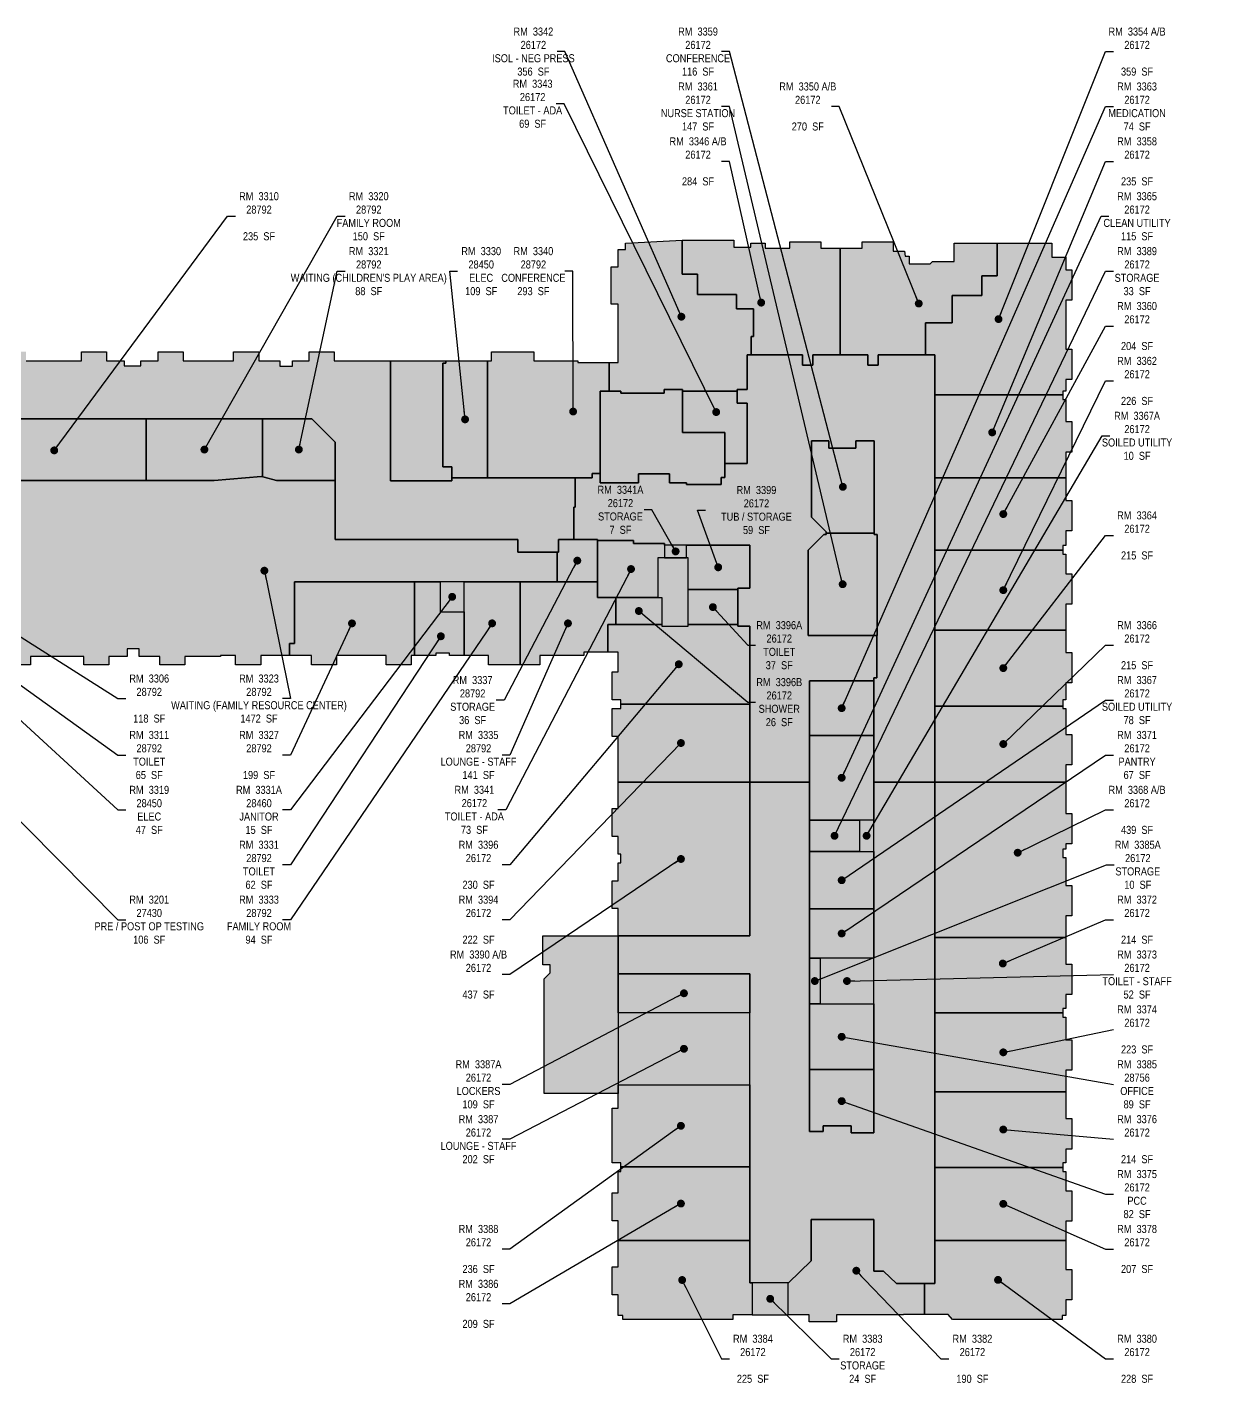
# Model space of a CAD drawing. Header units: inches. Extents: x -2929 to 5743, y -2530 to 4297.
# Drawn here: x 3680 to 5743, y 530 to 2901 of the extents above; entities that cross this region are included whole.
import ezdxf

# ---------------------------------------------------------------- set-up
doc = ezdxf.new("R2010")
doc.units = ezdxf.units.IN
doc.header["$LTSCALE"] = 48
doc.header["$MEASUREMENT"] = 0
for name, color, linetype in [('0-LABEL', 3, 'Continuous'), ('1-NRT', 200, 'Continuous'), ('1-NRT-PTN', 253, 'Continuous'), ('3-FCM', 190, 'Continuous'), ('3-FCM-PTN', 9, 'Continuous'), ('4-OCC', 6, 'Continuous'), ('4-OCC-PTN', 95, 'Continuous')]:
    doc.layers.add(name, color=color, linetype=linetype)
doc.styles.add('ArialN', font='ARIALN.TTF')
doc.dimstyles.new('AB-220', dxfattribs={"dimscale": 220, "dimtxt": 0.070312, "dimasz": 0.0625, "dimexe": 0.0625, "dimexo": 0.125, "dimgap": 0.1875, "dimtad": 0, "dimdec": 4, "dimrnd": 0.0625, "dimzin": 0, "dimdsep": 46, "dimlunit": 4, "dimtxsty": 'ArialN', "dimblk": 'ARCHTICK', "dimcen": 0.0625, "dimclrd": 256, "dimclre": 256, "dimclrt": 256, "dimadec": 0, "dimazin": 0, "dimtfac": 1, "dimtdec": 4, "dimtofl": 0, "dimtmove": 2, "dimatfit": 3, "dimldrblk": 'DOT', "dimfxl": 0, "dimfrac": 2, "dimtolj": 1, "dimtzin": 0, "dimlwd": -1, "dimlwe": -1, "dimarcsym": 0})

# ---------------------------------------------------------------- blocks, each defined once
blk = doc.blocks.new('_ArchTick')
at = {"const_width": 0.15}
blk.add_lwpolyline([(-0.5, -0.5), (0.5, 0.5)], dxfattribs=at)
blk = doc.blocks.new('_Dot')
at = {"lineweight": -2}
blk.add_line((-0.5, 0), (-1, 0), dxfattribs=at)
at = {"const_width": 0.5}
blk.add_lwpolyline([(-0.25, 0, 1), (0.25, 0, 1)], format="xyb", close=True, dxfattribs=at)

msp = doc.modelspace()

# ---------------------------------------------------------------- hatches: boundary and pattern name
at = {"layer": '1-NRT-PTN'}
for points in [[(4315.6, 2107.6), (4315.6, 2317.3), (4412.1, 2317.3), (4412.1, 2313.3), (4406.7, 2313.3), (4406.7, 2131.9), (4422.6, 2131.9), (4422.6, 2107.6)], [(4682.4, 2104.1), (4682.4, 2264.6), (4718.5, 2264.6), (4718.5, 2261.1), (4794, 2261.1), (4794, 2267.3), (4826.4, 2267.3), (4826.4, 2191.9), (4900.1, 2191.9), (4900.1, 2113.4), (4893.9, 2113.4), (4893.9, 2101.4), (4832.9, 2101.4), (4832.9, 2104.1), (4803.2, 2104.1), (4803.2, 2120), (4749.4, 2120), (4749.4, 2104.1)], [(4789.7, 1853.7), (4835.9, 1853.7), (4835.9, 1972.9), (4782.7, 1972.9), (4782.7, 1903.7), (4789.7, 1903.7)], [(4713.5, 1036.2), (4584, 1036.2), (4584, 1236.5), (4594.9, 1247.4), (4594.9, 1260.9), (4581.9, 1260.9), (4581.9, 1311.7), (4713.5, 1311.6)]]:
    msp.add_hatch(color=256, dxfattribs=at).paths.add_polyline_path(points)
at = {"layer": '3-FCM-PTN'}
msp.add_hatch(color=256, dxfattribs=at).paths.add_polyline_path([(3335.4, 2017.3), (3335.4, 2119.8), (3333.6, 2119.8), (3333.6, 2238.8), (3384.1, 2238.8), (3384.1, 2149.6), (3378.8, 2149.6), (3378.8, 2107.1), (3465.1, 2107.1), (3465.1, 2119.1), (3461.1, 2119.1), (3461.1, 2149.6), (3461.1, 2197.1), (3461.1, 2317.3), (3470.2, 2317.3), (3470.2, 2333.3), (3544.2, 2333.3), (3544.2, 2317.3), (3584.4, 2317.3), (3584.4, 2309.3), (3625.7, 2309.3), (3625.7, 2317.3), (3633.8, 2317.3), (3633.8, 2333.3), (3677.8, 2333.3), (3677.8, 2317.3), (3774.8, 2317.3), (3774.8, 2333.3), (3818.8, 2333.3), (3818.8, 2317.3), (3849.4, 2317.3), (3849.4, 2308.8), (3878.7, 2308.8), (3878.7, 2317.3), (3908.8, 2317.3), (3908.8, 2333.3), (3952.8, 2333.3), (3952.8, 2317.3), (4040.8, 2317.3), (4040.8, 2333.3), (4084.8, 2333.3), (4084.8, 2317.3), (4121.9, 2317.3), (4121.9, 2308.3), (4144.2, 2308.3), (4144.2, 2317.3), (4172.8, 2317.3), (4172.8, 2333.3), (4216.8, 2333.3), (4216.8, 2317.3), (4315.6, 2317.3), (4315.6, 2107.6), (4422.6, 2107.6), (4422.6, 2112.8), (4638.4, 2112.8), (4638.4, 2061.7), (4636.2, 2061.7), (4636.2, 2005.3), (4609.4, 2005.3), (4609.4, 1982.8), (4538.1, 1982.8), (4538.1, 2005.1), (4517.9, 2005.1), (4517.9, 2005.3), (4422.8, 2005.3), (4422.8, 2005.1), (4218.3, 2005.1), (4218.3, 2175.4), (4177.7, 2216.1), (3609.5, 2216.1), (3566.3, 2172.9), (3566.3, 2105.7), (3615.1, 2105.7), (3615.1, 1985.7), (3585.8, 1985.7), (3585.8, 2002.8), (3376.5, 2002.7), (3376.5, 2017.3)])
at = {"layer": '4-OCC-PTN'}
for color, points in [(44, [(4825.4, 2528.3), (4825.4, 2469.3), (4852.4, 2469.3), (4852.4, 2433.3), (4920.4, 2433.3), (4920.4, 2408.3), (4950.4, 2408.3), (4950.4, 2360.3), (4946.4, 2360.3), (4946.4, 2327.9), (4939.4, 2327.9), (4939.4, 2267.3), (4921.7, 2267.3), (4921.7, 2264.7), (4826.4, 2264.7), (4826.4, 2267.3), (4794, 2267.3), (4794, 2261.1), (4718.5, 2261.1), (4718.5, 2264.6), (4698, 2264.6), (4698, 2314.8), (4713.5, 2314.8), (4713.5, 2416.6), (4701.2, 2416.6), (4701.2, 2482), (4713.5, 2482), (4713.5, 2512.1), (4726.7, 2512.1), (4726.7, 2523.1)]), (44, [(5102.2, 2514.7), (5102.2, 2327.9), (5054.1, 2327.9), (5054.1, 2309.9), (5036.1, 2309.9), (5036.1, 2327.9), (4946.4, 2327.9), (4946.4, 2360.3), (4950.4, 2360.3), (4950.4, 2408.3), (4920.4, 2408.3), (4920.4, 2433.3), (4852.4, 2433.3), (4852.4, 2469.3), (4825.4, 2469.3), (4825.4, 2523.1), (4825.4, 2528.6), (4916, 2528.6), (4916, 2516.1), (4945.7, 2516.1), (4945.7, 2523.1), (4970.7, 2523.1), (4970.7, 2514.6), (4997, 2514.6), (4997, 2514.7), (5014, 2514.7), (5014, 2525.5), (5068, 2525.5), (5068, 2514.7)]), (44, [(5376.6, 2523.1), (5376.6, 2466.4), (5349.6, 2466.4), (5349.6, 2431.8), (5298.1, 2431.8), (5298.1, 2383.9), (5251.1, 2383.9), (5251.1, 2327.9), (5168.3, 2327.9), (5168.3, 2309.9), (5150.3, 2309.9), (5150.3, 2327.9), (5102.2, 2327.9), (5102.2, 2514.7), (5140.7, 2514.7), (5140.7, 2525.5), (5194.7, 2525.5), (5194.7, 2509.5), (5214.3, 2509.5), (5215.9, 2500.4), (5222.9, 2500.4), (5222.9, 2487.4), (5259.3, 2487.4), (5263.4, 2491.2), (5301.1, 2491.2), (5301.1, 2523.1)]), (44, [(5491.5, 2258), (5267.6, 2258), (5267.6, 2327.9), (5251.1, 2327.9), (5251.1, 2383.9), (5298.1, 2383.9), (5298.1, 2431.8), (5349.6, 2431.8), (5349.6, 2466.4), (5376.6, 2466.4), (5376.6, 2523.1), (5472.5, 2523.1), (5472.5, 2499.1), (5496.5, 2499.1), (5496.5, 2476.9), (5507, 2476.9), (5507, 2423.7), (5496.5, 2423.7), (5496.5, 2338.1), (5507, 2338.1), (5507, 2285), (5496.5, 2285), (5496.5, 2264.6), (5491.5, 2264.6)]), (160, [(4484.9, 2112.8), (4484.9, 2317.3), (4491.8, 2317.3), (4491.8, 2333.3), (4565.8, 2333.3), (4565.8, 2317.3), (4643, 2317.3), (4643, 2314.8), (4698, 2314.8), (4698, 2264.6), (4682.4, 2264.6), (4682.4, 2120.7), (4668.4, 2120.7), (4668.4, 2112.8)]), (44, [(4636.2, 2005.3), (4636.2, 2061.7), (4638.4, 2061.7), (4638.4, 2112.8), (4668.4, 2112.8), (4668.4, 2120.7), (4682.4, 2120.7), (4682.4, 2104.1), (4749.4, 2104.1), (4749.4, 2120), (4803.2, 2120), (4803.2, 2104.1), (4832.9, 2104.1), (4832.9, 2101.4), (4893.9, 2101.4), (4893.9, 2113.4), (4900.1, 2113.4), (4900.1, 2137.9), (4939.4, 2137.9), (4939.4, 2243.4), (4921.7, 2243.4), (4921.7, 2267.3), (4939.4, 2267.3), (4939.4, 2327.9), (5036.1, 2327.9), (5036.1, 2309.9), (5054.1, 2309.9), (5054.1, 2327.9), (5150.3, 2327.9), (5150.3, 2309.9), (5168.3, 2309.9), (5168.3, 2327.9), (5267.6, 2327.9), (5267.6, 1580.8), (5160.7, 1580.8), (5160.7, 1762.9), (5166, 1762.9), (5166, 1837.3), (5166.7, 1837.3), (5166.7, 2013.7), (5161.5, 2013.7), (5161.5, 2177.8), (5129.1, 2177.8), (5129.1, 2164.8), (5081.9, 2164.8), (5081.9, 2177.8), (5052, 2177.7), (5052, 2043.8), (5077.6, 2018.2), (5077.6, 2013.7), (5073.1, 2013.7), (5045.8, 1986.4), (5045.8, 1837.3), (5166, 1837.3), (5166, 1762.9), (5160.7, 1762.9), (5160.7, 1757.7), (5048.4, 1757.7), (5048.4, 1580.8), (4943.8, 1580.8), (4943.8, 1853.7), (4922.7, 1853.7), (4922.7, 1919.9), (4943.8, 1919.9), (4943.8, 1995.4), (4794.9, 1995.4), (4794.9, 1998.1), (4740.3, 1998.1), (4740.3, 2003), (4677.3, 2003), (4677.3, 2005.3)]), (55, [(4484.9, 2112.8), (4422.6, 2112.8), (4422.6, 2131.9), (4406.7, 2131.9), (4406.7, 2313.3), (4412.1, 2313.3), (4412.1, 2317.3), (4484.9, 2317.3)]), (44, [(4826.4, 2264.7), (4921.7, 2264.7), (4921.7, 2243.4), (4939.4, 2243.4), (4939.4, 2137.9), (4900.1, 2137.9), (4900.1, 2191.9), (4826.4, 2191.9)]), (44, [(5496.5, 2112.6), (5267.6, 2112.6), (5267.6, 2258), (5491.5, 2258), (5491.5, 2249.6), (5496.5, 2249.6), (5496.5, 2211.2), (5507, 2211.2), (5507, 2158), (5496.5, 2158)]), (160, [(3887.8, 2108.5), (3615.1, 2108.4), (3615.1, 2105.7), (3566.3, 2105.7), (3566.3, 2172.9), (3609.5, 2216.1), (3887.8, 2216.1)]), (160, [(4091.7, 2114.7), (4089.1, 2115.2), (4006.8, 2108.5), (3887.8, 2108.5), (3887.8, 2216.1), (4091.7, 2216.1)]), (160, [(4218.3, 2108.5), (4116.1, 2108.5), (4094.3, 2114.3), (4091.7, 2114.7), (4091.7, 2216.1), (4177.7, 2216.1), (4218.3, 2175.4)]), (44, [(5161.5, 2016.3), (5077.6, 2016.3), (5077.6, 2018.2), (5052, 2043.8), (5052, 2177.7), (5081.9, 2177.8), (5081.9, 2164.8), (5129.1, 2164.8), (5129.1, 2177.8), (5161.5, 2177.8)]), (160, [(3593.9, 1802.4), (3593.9, 1823.2), (3582.7, 1823.2), (3582.7, 1898.3), (3582.7, 1985.7), (3615.1, 1985.7), (3615.1, 2108.4), (4006.8, 2108.5), (4089.1, 2115.2), (4094.3, 2114.3), (4116.1, 2108.5), (4218.3, 2108.5), (4218.3, 2005.1), (4517.9, 2005.3), (4517.9, 2005.1), (4538.1, 2005.1), (4538.1, 1982.8), (4606.8, 1982.8), (4606.8, 1930.9), (4147.5, 1930.8), (4147.5, 1823.2), (4138.5, 1823.2), (4138.5, 1802.3), (4088.4, 1802.3), (4088.4, 1785.8), (4044.4, 1785.8), (4044.4, 1802.3), (4018.1, 1802.3), (4018.1, 1800.3), (3955.7, 1800.3), (3955.7, 1785.8), (3911.7, 1785.8), (3911.7, 1800.3), (3875.9, 1800.3), (3875.9, 1814), (3854.9, 1814), (3854.9, 1800.3), (3822.9, 1800.3), (3822.9, 1785.8), (3778.9, 1785.8), (3778.9, 1800.3), (3685.7, 1800.3), (3685.7, 1785.8), (3641.7, 1785.8), (3641.7, 1800.3), (3602.4, 1800.3), (3602.4, 1802.4)]), (44, [(5496.5, 1994.6), (5491.5, 1994.6), (5491.5, 1986.3), (5267.6, 1986.3), (5267.6, 2112.6), (5496.5, 2112.6), (5496.5, 2073.2), (5507, 2073.2), (5507, 2020), (5496.5, 2020)]), (44, [(5077.6, 2016.3), (5161.5, 2016.3), (5161.5, 2013.7), (5166.7, 2013.7), (5166.7, 1837.3), (5045.8, 1837.3), (5045.8, 1986.4), (5073.1, 2013.7), (5077.6, 2013.7)]), (160, [(4677.3, 1930.9), (4606.8, 1930.9), (4606.8, 1982.8), (4609.4, 1982.8), (4609.4, 2005.3), (4677.3, 2005.3), (4677.3, 1995.4), (4677.3, 1988.7)]), (44, [(4677.3, 1903.7), (4677.3, 2003), (4740.3, 2003), (4740.3, 1998.1), (4794.9, 1998.1), (4794.9, 1972.9), (4782.7, 1972.9), (4782.7, 1903.7)]), (44, [(4794.9, 1972.9), (4833.3, 1972.9), (4833.3, 1995.4), (4794.9, 1995.4)]), (44, [(4943.8, 1919.9), (4922.7, 1919.9), (4922.7, 1917.3), (4835.9, 1917.3), (4835.9, 1972.9), (4833.3, 1972.9), (4833.3, 1995.4), (4943.8, 1995.4)]), (44, [(5496.5, 1846.6), (5267.6, 1846.6), (5267.6, 1986.3), (5491.5, 1986.3), (5491.5, 1979.6), (5496.5, 1979.6), (5496.5, 1945.2), (5507, 1945.2), (5507, 1892.1), (5496.5, 1892.1)]), (160, [(4138.5, 1802.3), (4138.5, 1823.2), (4147.5, 1823.2), (4147.5, 1930.8), (4357.3, 1930.8), (4357.3, 1802.3), (4351.7, 1802.3), (4351.7, 1785.8), (4307.7, 1785.8), (4307.7, 1802.3), (4220.9, 1802.3), (4220.9, 1785.8), (4176.9, 1785.8), (4176.9, 1802.3)]), (160, [(4357.3, 1802.3), (4357.3, 1930.8), (4402.3, 1930.8), (4402.3, 1878.7), (4444.2, 1878.7), (4444.2, 1802.3), (4418.4, 1802.3), (4418.4, 1806.1), (4394.7, 1806.1), (4394.7, 1802.3)]), (201, [(4402.3, 1878.7), (4444.2, 1878.7), (4444.2, 1930.9), (4402.3, 1930.9)]), (160, [(4444.2, 1802.3), (4444.2, 1930.9), (4541.9, 1930.9), (4541.9, 1785.8), (4486.7, 1785.8), (4486.7, 1802.3)]), (160, [(4541.9, 1785.8), (4541.9, 1930.9), (4677.3, 1930.9), (4677.3, 1903.7), (4709.6, 1903.7), (4709.6, 1856.3), (4695.4, 1856.3), (4695.4, 1808), (4653.3, 1808), (4653.3, 1802.3), (4576.7, 1802.3), (4576.7, 1785.8)]), (44, [(4709.6, 1856.3), (4709.6, 1903.7), (4771.2, 1903.7), (4782.7, 1903.7), (4789.7, 1903.7), (4789.7, 1856.3)]), (44, [(4835.9, 1917.3), (4922.7, 1917.3), (4922.7, 1856.3), (4835.9, 1856.3)]), (44, [(4713.5, 1808), (4695.4, 1808), (4695.4, 1856.3), (4789.7, 1856.3), (4789.7, 1853.7), (4835.9, 1853.7), (4835.9, 1856.3), (4922.7, 1856.3), (4922.7, 1853.7), (4943.8, 1853.7), (4943.8, 1717.3), (4718.5, 1717.3), (4718.5, 1724.6), (4703, 1724.6), (4703, 1773.4), (4713.5, 1773.4)]), (44, [(5496.5, 1724.6), (5491.5, 1724.6), (5491.5, 1713.7), (5267.6, 1713.7), (5267.6, 1846.6), (5496.5, 1846.6), (5496.5, 1807.2), (5507, 1807.2), (5507, 1754.1), (5496.5, 1754.1)]), (44, [(5048.4, 1757.7), (5160.7, 1757.7), (5160.7, 1662.3), (5048.4, 1662.3)]), (44, [(4703, 1709.5), (4718.5, 1709.6), (4718.5, 1717.3), (4943.8, 1717.3), (4943.8, 1580.8), (4713.5, 1580.8), (4713.5, 1660.7), (4703, 1660.7)]), (44, [(5496.5, 1580.8), (5267.6, 1580.8), (5267.6, 1713.7), (5491.5, 1713.7), (5491.5, 1709.6), (5496.5, 1709.6), (5496.5, 1664.1), (5507, 1664.1), (5507, 1611), (5496.5, 1611)]), (44, [(5048.4, 1662.3), (5160.7, 1662.3), (5160.7, 1514.3), (5048.4, 1514.3)]), (44, [(4713.5, 1580.8), (4943.8, 1580.8), (4943.8, 1311.8), (4713.5, 1311.8), (4713.5, 1359.5), (4703, 1359.5), (4703, 1408.3), (4713.5, 1408.3), (4713.5, 1439.6), (4718.5, 1439.6), (4718.5, 1454.6), (4713.5, 1454.6), (4713.5, 1485.8), (4703, 1485.8), (4703, 1534.6), (4713.5, 1534.6)]), (44, [(4943.8, 1580.8), (5048.4, 1580.8), (5048.4, 969.6), (5072.1, 969.6), (5072.1, 979.6), (5121.4, 979.6), (5121.4, 967.6), (5160.7, 967.6), (5160.7, 1190.1), (5160.7, 1195.3), (5160.7, 1270.3), (5160.7, 1275.6), (5160.7, 1580.8), (5267.6, 1580.8), (5267.6, 704), (5200.7, 704), (5178, 725.2), (5161, 725.2), (5161, 815.7), (5051.2, 815.7), (5051.2, 743.2), (5011.6, 704.9), (4943.8, 704.9), (4943.8, 1245.3), (4713.5, 1245.3), (4713.5, 1311.8), (4943.8, 1311.8)]), (44, [(5496.5, 1309.2), (5267.6, 1309.2), (5267.6, 1580.8), (5496.5, 1580.8), (5496.5, 1526.1), (5507, 1526.1), (5507, 1473), (5496.5, 1473), (5496.5, 1463.6), (5491.5, 1463.6), (5491.5, 1448.6), (5496.5, 1448.6), (5496.5, 1400.1), (5507, 1400.1), (5507, 1347), (5496.5, 1347)]), (44, [(5048.4, 1514.3), (5135.7, 1514.3), (5135.7, 1459.3), (5048.4, 1459.3)]), (44, [(5135.7, 1459.3), (5160.7, 1459.3), (5160.7, 1514.3), (5135.7, 1514.3)]), (44, [(5048.4, 1459.3), (5160.7, 1459.3), (5160.7, 1358.9), (5048.4, 1358.9)]), (44, [(5160.7, 1272.9), (5069.4, 1272.9), (5064.2, 1272.9), (5048.4, 1272.9), (5048.4, 1358.9), (5160.7, 1358.9)]), (44, [(5496.5, 1184.6), (5491.5, 1184.6), (5491.5, 1176.9), (5267.6, 1176.9), (5267.6, 1309.2), (5496.5, 1309.2), (5496.5, 1262.1), (5507, 1262.1), (5507, 1209), (5496.5, 1209)]), (44, [(5048.4, 1272.9), (5066.8, 1272.9), (5066.8, 1192.7), (5048.4, 1192.7)]), (44, [(5066.8, 1192.7), (5160.7, 1192.7), (5160.7, 1272.9), (5066.8, 1272.9)]), (44, [(4943.8, 1177.4), (4713.5, 1177.4), (4713.5, 1245.3), (4943.8, 1245.3)]), (22, [(5048.4, 1192.7), (5064.2, 1192.7), (5069.4, 1192.7), (5160.7, 1192.7), (5160.7, 1077.9), (5048.4, 1077.9)]), (44, [(4713.5, 1051.2), (4943.8, 1051.2), (4943.8, 1177.4), (4713.5, 1177.4)]), (44, [(5496.5, 1039.2), (5267.6, 1039.2), (5267.6, 1176.9), (5491.5, 1176.9), (5491.5, 1169.6), (5496.5, 1169.6), (5496.5, 1130.1), (5507, 1130.1), (5507, 1077), (5496.5, 1077)]), (44, [(5048.4, 1077.9), (5160.7, 1077.9), (5160.7, 967.6), (5121.4, 967.6), (5121.4, 979.6), (5072.1, 979.6), (5072.1, 969.6), (5048.4, 969.6)]), (44, [(4713.5, 1051.2), (4943.8, 1051.2), (4943.8, 907.9), (4718.5, 907.9), (4718.5, 914.6), (4703, 914.6), (4703, 1010.2), (4713.5, 1010.2)]), (44, [(5496.5, 914.6), (5491.5, 914.6), (5491.5, 906.9), (5267.6, 906.9), (5267.6, 1039.2), (5496.5, 1039.2), (5496.5, 992.1), (5507, 992.1), (5507, 939), (5496.5, 939)]), (44, [(4713.5, 899.6), (4718.5, 899.6), (4718.5, 907.9), (4943.8, 907.9), (4943.8, 779.2), (4713.5, 779.2), (4713.5, 813.6), (4703, 813.6), (4703, 862.4), (4713.5, 862.4)]), (44, [(5496.5, 779.2), (5267.6, 779.2), (5267.6, 906.9), (5491.5, 906.9), (5491.5, 899.6), (5496.5, 899.6), (5496.5, 866.1), (5507, 866.1), (5507, 813), (5496.5, 813)]), (44, [(5011.2, 649.1), (5011.2, 704.9), (5011.6, 704.9), (5051.2, 743.2), (5051.2, 815.7), (5161, 815.7), (5161, 725.2), (5178, 725.2), (5200.7, 704), (5249.3, 704), (5249.3, 649.6), (5213, 649.6), (5213, 649.1), (5095.6, 649.1), (5095.6, 636.7), (5047.6, 636.7), (5047.6, 649.1)]), (44, [(4713.5, 779.2), (4943.8, 779.2), (4943.8, 704.9), (4948, 704.9), (4948, 649.1), (4914, 649.1), (4914, 640.6), (4721.5, 640.6), (4721.5, 647.6), (4713.5, 647.6), (4713.5, 683.9), (4703, 683.9), (4703, 732.7), (4713.5, 732.7)]), (44, [(5249.3, 649.6), (5249.3, 704), (5267.6, 704), (5267.6, 779.2), (5496.5, 779.2), (5496.5, 728.1), (5507, 728.1), (5507, 675), (5496.5, 675), (5496.5, 647.6), (5490, 647.6), (5490, 641.1), (5298.4, 641.1), (5290.9, 649.6)]), (44, [(4948, 649.1), (5011.2, 649.1), (5011.2, 704.9), (4948, 704.9)])]:
    msp.add_hatch(color=color, dxfattribs=at).paths.add_polyline_path(points)

# ---------------------------------------------------------------- linework, layer by layer
at = {"layer": '1-NRT'}
for points in [[(4315.6, 2107.6), (4315.6, 2317.3), (4412.1, 2317.3), (4412.1, 2313.3), (4406.7, 2313.3), (4406.7, 2131.9), (4422.6, 2131.9), (4422.6, 2107.6)], [(4682.4, 2104.1), (4682.4, 2264.6), (4718.5, 2264.6), (4718.5, 2261.1), (4794, 2261.1), (4794, 2267.3), (4826.4, 2267.3), (4826.4, 2191.9), (4900.1, 2191.9), (4900.1, 2113.4), (4893.9, 2113.4), (4893.9, 2101.4), (4832.9, 2101.4), (4832.9, 2104.1), (4803.2, 2104.1), (4803.2, 2120), (4749.4, 2120), (4749.4, 2104.1)], [(4789.7, 1853.7), (4835.9, 1853.7), (4835.9, 1972.9), (4782.7, 1972.9), (4782.7, 1903.7), (4789.7, 1903.7)], [(4713.5, 1036.2), (4584, 1036.2), (4584, 1236.5), (4594.9, 1247.4), (4594.9, 1260.9), (4581.9, 1260.9), (4581.9, 1311.7), (4713.5, 1311.6)]]:
    msp.add_lwpolyline(points, close=True, dxfattribs=at)
at = {"layer": '3-FCM'}
msp.add_lwpolyline([(3677.8, 2317.3), (3774.8, 2317.3), (3774.8, 2333.3), (3818.8, 2333.3), (3818.8, 2317.3), (3849.4, 2317.3), (3849.4, 2308.8), (3878.7, 2308.8), (3878.7, 2317.3), (3908.8, 2317.3), (3908.8, 2333.3), (3952.8, 2333.3), (3952.8, 2317.3), (4040.8, 2317.3), (4040.8, 2333.3), (4084.8, 2333.3), (4084.8, 2317.3), (4121.9, 2317.3), (4121.9, 2308.3), (4144.2, 2308.3), (4144.2, 2317.3), (4172.8, 2317.3), (4172.8, 2333.3), (4216.8, 2333.3), (4216.8, 2317.3), (4315.6, 2317.3), (4315.6, 2107.6), (4422.6, 2107.6), (4422.6, 2112.8), (4638.4, 2112.8), (4638.4, 2061.7), (4636.2, 2061.7), (4636.2, 2005.3), (4609.4, 2005.3), (4609.4, 1982.8), (4538.1, 1982.8), (4538.1, 2005.1), (4517.9, 2005.1), (4517.9, 2005.3), (4422.8, 2005.3), (4422.8, 2005.1), (4218.3, 2005.1), (4218.3, 2175.4), (4177.7, 2216.1), (3609.5, 2216.1)], dxfattribs=at)
at = {"layer": '4-OCC'}
for points in [[(4825.4, 2528.3), (4825.4, 2469.3), (4852.4, 2469.3), (4852.4, 2433.3), (4920.4, 2433.3), (4920.4, 2408.3), (4950.4, 2408.3), (4950.4, 2360.3), (4946.4, 2360.3), (4946.4, 2327.9), (4939.4, 2327.9), (4939.4, 2267.3), (4921.7, 2267.3), (4921.7, 2264.7), (4826.4, 2264.7), (4826.4, 2267.3), (4794, 2267.3), (4794, 2261.1), (4718.5, 2261.1), (4718.5, 2264.6), (4698, 2264.6), (4698, 2314.8), (4713.5, 2314.8), (4713.5, 2416.6), (4701.2, 2416.6), (4701.2, 2482), (4713.5, 2482), (4713.5, 2512.1), (4726.7, 2512.1), (4726.7, 2523.1)], [(5102.2, 2514.7), (5102.2, 2327.9), (5054.1, 2327.9), (5054.1, 2309.9), (5036.1, 2309.9), (5036.1, 2327.9), (4946.4, 2327.9), (4946.4, 2360.3), (4950.4, 2360.3), (4950.4, 2408.3), (4920.4, 2408.3), (4920.4, 2433.3), (4852.4, 2433.3), (4852.4, 2469.3), (4825.4, 2469.3), (4825.4, 2523.1), (4825.4, 2528.6), (4916, 2528.6), (4916, 2516.1), (4945.7, 2516.1), (4945.7, 2523.1), (4970.7, 2523.1), (4970.7, 2514.6), (4997, 2514.6), (4997, 2514.7), (5014, 2514.7), (5014, 2525.5), (5068, 2525.5), (5068, 2514.7)], [(5376.6, 2523.1), (5376.6, 2466.4), (5349.6, 2466.4), (5349.6, 2431.8), (5298.1, 2431.8), (5298.1, 2383.9), (5251.1, 2383.9), (5251.1, 2327.9), (5168.3, 2327.9), (5168.3, 2309.9), (5150.3, 2309.9), (5150.3, 2327.9), (5102.2, 2327.9), (5102.2, 2514.7), (5140.7, 2514.7), (5140.7, 2525.5), (5194.7, 2525.5), (5194.7, 2509.5), (5214.3, 2509.5), (5215.9, 2500.4), (5222.9, 2500.4), (5222.9, 2487.4), (5259.3, 2487.4), (5263.4, 2491.2), (5301.1, 2491.2), (5301.1, 2523.1)], [(5491.5, 2258), (5267.6, 2258), (5267.6, 2327.9), (5251.1, 2327.9), (5251.1, 2383.9), (5298.1, 2383.9), (5298.1, 2431.8), (5349.6, 2431.8), (5349.6, 2466.4), (5376.6, 2466.4), (5376.6, 2523.1), (5472.5, 2523.1), (5472.5, 2499.1), (5496.5, 2499.1), (5496.5, 2476.9), (5507, 2476.9), (5507, 2423.7), (5496.5, 2423.7), (5496.5, 2338.1), (5507, 2338.1), (5507, 2285), (5496.5, 2285), (5496.5, 2264.6), (5491.5, 2264.6)], [(4484.9, 2112.8), (4484.9, 2317.3), (4491.8, 2317.3), (4491.8, 2333.3), (4565.8, 2333.3), (4565.8, 2317.3), (4643, 2317.3), (4643, 2314.8), (4698, 2314.8), (4698, 2264.6), (4682.4, 2264.6), (4682.4, 2120.7), (4668.4, 2120.7), (4668.4, 2112.8)], [(4636.2, 2005.3), (4636.2, 2061.7), (4638.4, 2061.7), (4638.4, 2112.8), (4668.4, 2112.8), (4668.4, 2120.7), (4682.4, 2120.7), (4682.4, 2104.1), (4749.4, 2104.1), (4749.4, 2120), (4803.2, 2120), (4803.2, 2104.1), (4832.9, 2104.1), (4832.9, 2101.4), (4893.9, 2101.4), (4893.9, 2113.4), (4900.1, 2113.4), (4900.1, 2137.9), (4939.4, 2137.9), (4939.4, 2243.4), (4921.7, 2243.4), (4921.7, 2267.3), (4939.4, 2267.3), (4939.4, 2327.9), (5036.1, 2327.9), (5036.1, 2309.9), (5054.1, 2309.9), (5054.1, 2327.9), (5150.3, 2327.9), (5150.3, 2309.9), (5168.3, 2309.9), (5168.3, 2327.9), (5267.6, 2327.9), (5267.6, 1580.8), (5160.7, 1580.8), (5160.7, 1762.9), (5166, 1762.9), (5166, 1837.3), (5166.7, 1837.3), (5166.7, 2013.7), (5161.5, 2013.7), (5161.5, 2177.8), (5129.1, 2177.8), (5129.1, 2164.8), (5081.9, 2164.8), (5081.9, 2177.8), (5052, 2177.7), (5052, 2043.8), (5077.6, 2018.2), (5077.6, 2013.7), (5073.1, 2013.7), (5045.8, 1986.4), (5045.8, 1837.3), (5166, 1837.3), (5166, 1762.9), (5160.7, 1762.9), (5160.7, 1757.7), (5048.4, 1757.7), (5048.4, 1580.8), (4943.8, 1580.8), (4943.8, 1853.7), (4922.7, 1853.7), (4922.7, 1919.9), (4943.8, 1919.9), (4943.8, 1995.4), (4794.9, 1995.4), (4794.9, 1998.1), (4740.3, 1998.1), (4740.3, 2003), (4677.3, 2003), (4677.3, 2005.3)], [(4484.9, 2112.8), (4422.6, 2112.8), (4422.6, 2131.9), (4406.7, 2131.9), (4406.7, 2313.3), (4412.1, 2313.3), (4412.1, 2317.3), (4484.9, 2317.3)], [(4826.4, 2264.7), (4921.7, 2264.7), (4921.7, 2243.4), (4939.4, 2243.4), (4939.4, 2137.9), (4900.1, 2137.9), (4900.1, 2191.9), (4826.4, 2191.9)], [(5496.5, 2112.6), (5267.6, 2112.6), (5267.6, 2258), (5491.5, 2258), (5491.5, 2249.6), (5496.5, 2249.6), (5496.5, 2211.2), (5507, 2211.2), (5507, 2158), (5496.5, 2158)], [(3887.8, 2108.5), (3615.1, 2108.4), (3615.1, 2105.7), (3566.3, 2105.7), (3566.3, 2172.9), (3609.5, 2216.1), (3887.8, 2216.1)], [(4091.7, 2114.7), (4089.1, 2115.2), (4006.8, 2108.5), (3887.8, 2108.5), (3887.8, 2216.1), (4091.7, 2216.1)], [(4218.3, 2108.5), (4116.1, 2108.5), (4094.3, 2114.3), (4091.7, 2114.7), (4091.7, 2216.1), (4177.7, 2216.1), (4218.3, 2175.4)], [(5161.5, 2016.3), (5077.6, 2016.3), (5077.6, 2018.2), (5052, 2043.8), (5052, 2177.7), (5081.9, 2177.8), (5081.9, 2164.8), (5129.1, 2164.8), (5129.1, 2177.8), (5161.5, 2177.8)], [(5496.5, 1994.6), (5491.5, 1994.6), (5491.5, 1986.3), (5267.6, 1986.3), (5267.6, 2112.6), (5496.5, 2112.6), (5496.5, 2073.2), (5507, 2073.2), (5507, 2020), (5496.5, 2020)], [(5077.6, 2016.3), (5161.5, 2016.3), (5161.5, 2013.7), (5166.7, 2013.7), (5166.7, 1837.3), (5045.8, 1837.3), (5045.8, 1986.4), (5073.1, 2013.7), (5077.6, 2013.7)], [(4677.3, 1930.9), (4606.8, 1930.9), (4606.8, 1982.8), (4609.4, 1982.8), (4609.4, 2005.3), (4677.3, 2005.3), (4677.3, 1995.4), (4677.3, 1988.7)], [(4677.3, 1903.7), (4677.3, 2003), (4740.3, 2003), (4740.3, 1998.1), (4794.9, 1998.1), (4794.9, 1972.9), (4782.7, 1972.9), (4782.7, 1903.7)], [(4794.9, 1972.9), (4833.3, 1972.9), (4833.3, 1995.4), (4794.9, 1995.4)], [(4943.8, 1919.9), (4922.7, 1919.9), (4922.7, 1917.3), (4835.9, 1917.3), (4835.9, 1972.9), (4833.3, 1972.9), (4833.3, 1995.4), (4943.8, 1995.4)], [(5496.5, 1846.6), (5267.6, 1846.6), (5267.6, 1986.3), (5491.5, 1986.3), (5491.5, 1979.6), (5496.5, 1979.6), (5496.5, 1945.2), (5507, 1945.2), (5507, 1892.1), (5496.5, 1892.1)], [(4138.5, 1802.3), (4138.5, 1823.2), (4147.5, 1823.2), (4147.5, 1930.8), (4357.3, 1930.8), (4357.3, 1802.3), (4351.7, 1802.3), (4351.7, 1785.8), (4307.7, 1785.8), (4307.7, 1802.3), (4220.9, 1802.3), (4220.9, 1785.8), (4176.9, 1785.8), (4176.9, 1802.3)], [(4357.3, 1802.3), (4357.3, 1930.8), (4402.3, 1930.8), (4402.3, 1878.7), (4444.2, 1878.7), (4444.2, 1802.3), (4418.4, 1802.3), (4418.4, 1806.1), (4394.7, 1806.1), (4394.7, 1802.3)], [(4402.3, 1878.7), (4444.2, 1878.7), (4444.2, 1930.9), (4402.3, 1930.9)], [(4444.2, 1802.3), (4444.2, 1930.9), (4541.9, 1930.9), (4541.9, 1785.8), (4486.7, 1785.8), (4486.7, 1802.3)], [(4541.9, 1785.8), (4541.9, 1930.9), (4677.3, 1930.9), (4677.3, 1903.7), (4709.6, 1903.7), (4709.6, 1856.3), (4695.4, 1856.3), (4695.4, 1808), (4653.3, 1808), (4653.3, 1802.3), (4576.7, 1802.3), (4576.7, 1785.8)], [(4709.6, 1856.3), (4709.6, 1903.7), (4771.2, 1903.7), (4782.7, 1903.7), (4789.7, 1903.7), (4789.7, 1856.3)], [(4835.9, 1917.3), (4922.7, 1917.3), (4922.7, 1856.3), (4835.9, 1856.3)], [(4713.5, 1808), (4695.4, 1808), (4695.4, 1856.3), (4789.7, 1856.3), (4789.7, 1853.7), (4835.9, 1853.7), (4835.9, 1856.3), (4922.7, 1856.3), (4922.7, 1853.7), (4943.8, 1853.7), (4943.8, 1717.3), (4718.5, 1717.3), (4718.5, 1724.6), (4703, 1724.6), (4703, 1773.4), (4713.5, 1773.4)], [(5496.5, 1724.6), (5491.5, 1724.6), (5491.5, 1713.7), (5267.6, 1713.7), (5267.6, 1846.6), (5496.5, 1846.6), (5496.5, 1807.2), (5507, 1807.2), (5507, 1754.1), (5496.5, 1754.1)], [(5048.4, 1757.7), (5160.7, 1757.7), (5160.7, 1662.3), (5048.4, 1662.3)], [(4703, 1709.5), (4718.5, 1709.6), (4718.5, 1717.3), (4943.8, 1717.3), (4943.8, 1580.8), (4713.5, 1580.8), (4713.5, 1660.7), (4703, 1660.7)], [(5496.5, 1580.8), (5267.6, 1580.8), (5267.6, 1713.7), (5491.5, 1713.7), (5491.5, 1709.6), (5496.5, 1709.6), (5496.5, 1664.1), (5507, 1664.1), (5507, 1611), (5496.5, 1611)], [(5048.4, 1662.3), (5160.7, 1662.3), (5160.7, 1514.3), (5048.4, 1514.3)], [(4713.5, 1580.8), (4943.8, 1580.8), (4943.8, 1311.8), (4713.5, 1311.8), (4713.5, 1359.5), (4703, 1359.5), (4703, 1408.3), (4713.5, 1408.3), (4713.5, 1439.6), (4718.5, 1439.6), (4718.5, 1454.6), (4713.5, 1454.6), (4713.5, 1485.8), (4703, 1485.8), (4703, 1534.6), (4713.5, 1534.6)], [(4943.8, 1580.8), (5048.4, 1580.8), (5048.4, 969.6), (5072.1, 969.6), (5072.1, 979.6), (5121.4, 979.6), (5121.4, 967.6), (5160.7, 967.6), (5160.7, 1190.1), (5160.7, 1195.3), (5160.7, 1270.3), (5160.7, 1275.6), (5160.7, 1580.8), (5267.6, 1580.8), (5267.6, 704), (5200.7, 704), (5178, 725.2), (5161, 725.2), (5161, 815.7), (5051.2, 815.7), (5051.2, 743.2), (5011.6, 704.9), (4943.8, 704.9), (4943.8, 1245.3), (4713.5, 1245.3), (4713.5, 1311.8), (4943.8, 1311.8)], [(5496.5, 1309.2), (5267.6, 1309.2), (5267.6, 1580.8), (5496.5, 1580.8), (5496.5, 1526.1), (5507, 1526.1), (5507, 1473), (5496.5, 1473), (5496.5, 1463.6), (5491.5, 1463.6), (5491.5, 1448.6), (5496.5, 1448.6), (5496.5, 1400.1), (5507, 1400.1), (5507, 1347), (5496.5, 1347)], [(5048.4, 1514.3), (5135.7, 1514.3), (5135.7, 1459.3), (5048.4, 1459.3)], [(5135.7, 1459.3), (5160.7, 1459.3), (5160.7, 1514.3), (5135.7, 1514.3)], [(5048.4, 1459.3), (5160.7, 1459.3), (5160.7, 1358.9), (5048.4, 1358.9)], [(5160.7, 1272.9), (5069.4, 1272.9), (5064.2, 1272.9), (5048.4, 1272.9), (5048.4, 1358.9), (5160.7, 1358.9)], [(5496.5, 1184.6), (5491.5, 1184.6), (5491.5, 1176.9), (5267.6, 1176.9), (5267.6, 1309.2), (5496.5, 1309.2), (5496.5, 1262.1), (5507, 1262.1), (5507, 1209), (5496.5, 1209)], [(5048.4, 1272.9), (5066.8, 1272.9), (5066.8, 1192.7), (5048.4, 1192.7)], [(5066.8, 1192.7), (5160.7, 1192.7), (5160.7, 1272.9), (5066.8, 1272.9)], [(4943.8, 1177.4), (4713.5, 1177.4), (4713.5, 1245.3), (4943.8, 1245.3)], [(5048.4, 1192.7), (5064.2, 1192.7), (5069.4, 1192.7), (5160.7, 1192.7), (5160.7, 1077.9), (5048.4, 1077.9)], [(4713.5, 1051.2), (4943.8, 1051.2), (4943.8, 1177.4), (4713.5, 1177.4)], [(5496.5, 1039.2), (5267.6, 1039.2), (5267.6, 1176.9), (5491.5, 1176.9), (5491.5, 1169.6), (5496.5, 1169.6), (5496.5, 1130.1), (5507, 1130.1), (5507, 1077), (5496.5, 1077)], [(5048.4, 1077.9), (5160.7, 1077.9), (5160.7, 967.6), (5121.4, 967.6), (5121.4, 979.6), (5072.1, 979.6), (5072.1, 969.6), (5048.4, 969.6)], [(4713.5, 1051.2), (4943.8, 1051.2), (4943.8, 907.9), (4718.5, 907.9), (4718.5, 914.6), (4703, 914.6), (4703, 1010.2), (4713.5, 1010.2)], [(5496.5, 914.6), (5491.5, 914.6), (5491.5, 906.9), (5267.6, 906.9), (5267.6, 1039.2), (5496.5, 1039.2), (5496.5, 992.1), (5507, 992.1), (5507, 939), (5496.5, 939)], [(4713.5, 899.6), (4718.5, 899.6), (4718.5, 907.9), (4943.8, 907.9), (4943.8, 779.2), (4713.5, 779.2), (4713.5, 813.6), (4703, 813.6), (4703, 862.4), (4713.5, 862.4)], [(5496.5, 779.2), (5267.6, 779.2), (5267.6, 906.9), (5491.5, 906.9), (5491.5, 899.6), (5496.5, 899.6), (5496.5, 866.1), (5507, 866.1), (5507, 813), (5496.5, 813)], [(5011.2, 649.1), (5011.2, 704.9), (5011.6, 704.9), (5051.2, 743.2), (5051.2, 815.7), (5161, 815.7), (5161, 725.2), (5178, 725.2), (5200.7, 704), (5249.3, 704), (5249.3, 649.6), (5213, 649.6), (5213, 649.1), (5095.6, 649.1), (5095.6, 636.7), (5047.6, 636.7), (5047.6, 649.1)], [(4713.5, 779.2), (4943.8, 779.2), (4943.8, 704.9), (4948, 704.9), (4948, 649.1), (4914, 649.1), (4914, 640.6), (4721.5, 640.6), (4721.5, 647.6), (4713.5, 647.6), (4713.5, 683.9), (4703, 683.9), (4703, 732.7), (4713.5, 732.7)], [(5249.3, 649.6), (5249.3, 704), (5267.6, 704), (5267.6, 779.2), (5496.5, 779.2), (5496.5, 728.1), (5507, 728.1), (5507, 675), (5496.5, 675), (5496.5, 647.6), (5490, 647.6), (5490, 641.1), (5298.4, 641.1), (5290.9, 649.6)], [(4948, 649.1), (5011.2, 649.1), (5011.2, 704.9), (4948, 704.9)]]:
    msp.add_lwpolyline(points, close=True, dxfattribs=at)
msp.add_lwpolyline([(3615.1, 2108.4), (4006.8, 2108.5), (4089.1, 2115.2), (4094.3, 2114.3), (4116.1, 2108.5), (4218.3, 2108.5), (4218.3, 2005.1), (4517.9, 2005.3), (4517.9, 2005.1), (4538.1, 2005.1), (4538.1, 1982.8), (4606.8, 1982.8), (4606.8, 1930.9), (4147.5, 1930.8), (4147.5, 1823.2), (4138.5, 1823.2), (4138.5, 1802.3), (4088.4, 1802.3), (4088.4, 1785.8), (4044.4, 1785.8), (4044.4, 1802.3), (4018.1, 1802.3), (4018.1, 1800.3), (3955.7, 1800.3), (3955.7, 1785.8), (3911.7, 1785.8), (3911.7, 1800.3), (3875.9, 1800.3), (3875.9, 1814), (3854.9, 1814), (3854.9, 1800.3), (3822.9, 1800.3), (3822.9, 1785.8), (3778.9, 1785.8), (3778.9, 1800.3), (3685.7, 1800.3), (3685.7, 1785.8), (3641.7, 1785.8)], dxfattribs=at)

# ---------------------------------------------------------------- texts
at = {"layer": '0-LABEL', "char_height": 14, "attachment_point": 5, "style": 'ArialN'}
for s, insert in [('RM  3342\\P26172\\PISOL - NEG PRESS\\P356  SF', (4565.3, 2858.3)), ('RM  3359\\P26172\\PCONFERENCE\\P116  SF', (4853.3, 2858.3)), ('RM  3354 A/B\\P26172\\P\\P359  SF', (5621.3, 2858.3)), ('RM  3343\\P26172\\PTOILET - ADA\\P69  SF', (4564, 2767.1)), ('RM  3361\\P26172\\PNURSE STATION\\P147  SF', (4853.3, 2762.3)), ('RM  3350 A/B\\P26172\\P\\P270  SF', (5045.3, 2762.3)), ('RM  3363\\P26172\\PMEDICATION\\P74  SF', (5621.3, 2762.3)), ('RM  3346 A/B\\P26172\\P\\P284  SF', (4853.3, 2666.3)), ('RM  3358\\P26172\\P\\P235  SF', (5621.3, 2666.3)), ('RM  3310\\P28792\\P\\P235  SF', (4085.3, 2570.3)), ('RM  3320\\P28792\\PFAMILY ROOM\\P150  SF', (4277.3, 2570.3)), ('RM  3365\\P26172\\PCLEAN UTILITY\\P115  SF', (5621.3, 2570.3)), ("RM  3321\\P28792\\PWAITING (CHILDREN'S PLAY AREA)\\P88  SF", (4277.3, 2474.3)), ('RM  3330\\P28450\\PELEC\\P109  SF', (4474, 2474.3)), ('RM  3340\\P28792\\PCONFERENCE\\P293  SF', (4565.3, 2474.3)), ('RM  3389\\P26172\\PSTORAGE\\P33  SF', (5621.3, 2474.3)), ('RM  3360\\P26172\\P\\P204  SF', (5621.3, 2378.3)), ('RM  3362\\P26172\\P\\P226  SF', (5621.3, 2282.3)), ('RM  3367A\\P26172\\PSOILED UTILITY\\P10  SF', (5621.3, 2186.3)), ('RM  3341A\\P26172\\PSTORAGE\\P7  SF', (4717.6, 2056.9)), ('RM  3399\\P26172\\PTUB / STORAGE\\P59  SF', (4955.5, 2056.5)), ('RM  3364\\P26172\\P\\P215  SF', (5621.3, 2012.1)), ('RM  3396A\\P26172\\PTOILET\\P37  SF', (4995.4, 1820.1)), ('RM  3366\\P26172\\P\\P215  SF', (5621.3, 1820.1)), ('RM  3306\\P28792\\P\\P118  SF', (3893.3, 1726.8)), ('RM  3323\\P28792\\PWAITING (FAMILY RESOURCE CENTER)\\P1472  SF', (4085.3, 1726.8)), ('RM  3337\\P28792\\PSTORAGE\\P36  SF', (4459, 1724.1)), ('RM  3396B\\P26172\\PSHOWER\\P26  SF', (4995.4, 1720.5)), ('RM  3367\\P26172\\PSOILED UTILITY\\P78  SF', (5621.3, 1724.1)), ('RM  3311\\P28792\\PTOILET\\P65  SF', (3893.3, 1628.1)), ('RM  3327\\P28792\\P\\P199  SF', (4085.3, 1628.1)), ('RM  3335\\P28792\\PLOUNGE - STAFF\\P141  SF', (4469.3, 1628.1)), ('RM  3371\\P26172\\PPANTRY\\P67  SF', (5621.3, 1628.1)), ('RM  3319\\P28450\\PELEC\\P47  SF', (3893.3, 1532.1)), ('RM  3331A\\P28460\\PJANITOR\\P15  SF', (4085.3, 1532.1)), ('RM  3341\\P26172\\PTOILET - ADA\\P73  SF', (4462.1, 1532.2)), ('RM  3368 A/B\\P26172\\P\\P439  SF', (5621.3, 1532.1)), ('RM  3331\\P28792\\PTOILET\\P62  SF', (4085.3, 1436.1)), ('RM  3396\\P26172\\P\\P230  SF', (4469.3, 1436.1)), ('RM  3385A\\P26172\\PSTORAGE\\P10  SF', (5622.6, 1436.1)), ('RM  3201\\P27430\\PPRE / POST OP TESTING\\P106  SF', (3893.3, 1340.1)), ('RM  3333\\P28792\\PFAMILY ROOM\\P94  SF', (4085.3, 1340.1)), ('RM  3394\\P26172\\P\\P222  SF', (4469.3, 1340.1)), ('RM  3372\\P26172\\P\\P214  SF', (5621.3, 1340.1)), ('RM  3390 A/B\\P26172\\P\\P437  SF', (4469.3, 1244.1)), ('RM  3373\\P26172\\PTOILET - STAFF\\P52  SF', (5621.3, 1244.1)), ('RM  3374\\P26172\\P\\P223  SF', (5621.3, 1148.1)), ('RM  3387A\\P26172\\PLOCKERS\\P109  SF', (4469.3, 1052.1)), ('RM  3385\\P28756\\POFFICE\\P89  SF', (5621.3, 1052.1)), ('RM  3387\\P26172\\PLOUNGE - STAFF\\P202  SF', (4469.3, 956.1)), ('RM  3376\\P26172\\P\\P214  SF', (5621.3, 956.1)), ('RM  3375\\P26172\\PPCC\\P82  SF', (5621.3, 860.1)), ('RM  3388\\P26172\\P\\P236  SF', (4469.3, 764.1)), ('RM  3378\\P26172\\P\\P207  SF', (5621.3, 764.1)), ('RM  3386\\P26172\\P\\P209  SF', (4469.3, 668.1)), ('RM  3384\\P26172\\P\\P225  SF', (4949.3, 572.1)), ('RM  3383\\P26172\\PSTORAGE\\P24  SF', (5141.3, 572.1)), ('RM  3382\\P26172\\P\\P190  SF', (5333.3, 572.1)), ('RM  3380\\P26172\\P\\P228  SF', (5621.3, 572.1))]:
    msp.add_mtext(s, dxfattribs=dict(at, insert=insert))

# ---------------------------------------------------------------- leaders
at = {"layer": '0-LABEL', "annotation_type": 0, "has_hookline": 1}
for points, hookline_direction, text_width in [([(4824.2, 2394.7), (4620.3, 2858.3), (4606.6, 2858.3)], 1, 142), ([(5106.7, 2097.1), (4908.3, 2858.3), (4894.6, 2858.3)], 1, 110.6), ([(5379, 2390.5), (5566.3, 2858.3), (5580.1, 2858.3)], 0, 97.8), ([(4885.1, 2227.9), (4619, 2767.1), (4605.2, 2767.1)], 1, 103), ([(5106.3, 1926.8), (4908.3, 2762.3), (4894.6, 2762.3)], 1, 127.5), ([(5239.4, 2417.7), (5100.3, 2762.3), (5086.6, 2762.3)], 1, 97.8), ([(5104.6, 1710), (5566.3, 2762.3), (5580.1, 2762.3)], 0, 98.1), ([(4963.8, 2419.3), (4908.3, 2666.3), (4894.6, 2666.3)], 1, 97.8), ([(5367.9, 2192.3), (5566.3, 2666.3), (5580.1, 2666.3)], 0, 67.6), ([(3727.1, 2160.9), (4030.3, 2570.3), (4044.1, 2570.3)], 0, 67.5), ([(3989.8, 2162.3), (4222.3, 2570.3), (4236.1, 2570.3)], 0, 109.7), ([(5104.6, 1588.3), (5558.4, 2570.3), (5572.1, 2570.3)], 0, 116.7), ([(4155, 2162.3), (4222.3, 2474.3), (4236.1, 2474.3)], 0, 271.9), ([(4445.8, 2215.1), (4419, 2474.3), (4432.7, 2474.3)], 0, 67.5), ([(4634.8, 2228.8), (4634.1, 2474.3), (4620.3, 2474.3)], 1, 110.6), ([(5092.1, 1486.8), (5566.3, 2474.3), (5580.1, 2474.3)], 0, 76.8), ([(5387.3, 2049.5), (5566.3, 2378.3), (5580.1, 2378.3)], 0, 67.5), ([(5387.3, 1916.4), (5566.3, 2282.3), (5580.1, 2282.3)], 0, 67.5), ([(5148.2, 1486.8), (5560, 2186.3), (5573.8, 2186.3)], 0, 122.1), ([(4814.1, 1984.2), (4772.6, 2056.9), (4758.9, 2056.9)], 1, 79), ([(4888.6, 1956.4), (4852.5, 2056.5), (4866.3, 2056.5)], 0, 122.6), ([(5387.3, 1780.1), (5566.3, 2012.1), (5580.1, 2012.1)], 0, 67.5), ([(4642.1, 1968.1), (4514, 1724.1), (4500.3, 1724.1)], 1, 76.8), ([(3485, 1950.5), (3838.3, 1726.8), (3852.1, 1726.8)], 0, 67.5), ([(4094.7, 1950.5), (4140.3, 1726.8), (4126.6, 1726.8)], 1, 306.2), ([(4736.1, 1953.4), (4517.1, 1532.2), (4503.3, 1532.2)], 1, 103), ([(3435.5, 1902.1), (3838.3, 1532.1), (3852.1, 1532.1)], 0, 67.6), ([(4423.3, 1904.8), (4140.3, 1532.1), (4126.6, 1532.1)], 1, 79), ([(4749.7, 1880), (4940.4, 1720.5), (4954.1, 1720.5)], 0, 78.2), ([(4879.3, 1886.8), (4940.4, 1820.1), (4954.1, 1820.1)], 0, 79), ([(3325.6, 1857.4), (3838.3, 1340.1), (3852.1, 1340.1)], 0, 189.4), ([(4493.1, 1858.4), (4140.3, 1340.1), (4126.6, 1340.1)], 1, 109.7), ([(4247.9, 1858.3), (4140.3, 1628.1), (4126.6, 1628.1)], 1, 67.5), ([(4625.8, 1858.4), (4524.3, 1628.1), (4510.6, 1628.1)], 1, 130.9), ([(3540.4, 1842), (3838.3, 1628.1), (3852.1, 1628.1)], 0, 65.3), ([(4403.5, 1835.8), (4140.3, 1436.1), (4126.6, 1436.1)], 1, 65.3), ([(5387.3, 1647.3), (5566.3, 1820.1), (5580.1, 1820.1)], 0, 67.5), ([(4819.6, 1786.8), (4524.3, 1436.1), (4510.6, 1436.1)], 1, 67.5), ([(5104.6, 1409.1), (5566.3, 1724.1), (5580.1, 1724.1)], 0, 122.1), ([(4823.4, 1649.1), (4524.3, 1340.1), (4510.6, 1340.1)], 1, 67.5), ([(5104.6, 1315.9), (5566.3, 1628.1), (5580.1, 1628.1)], 0, 65.3), ([(5412.5, 1457.2), (5566.3, 1532.1), (5580.1, 1532.1)], 0, 97.8), ([(4823.4, 1446.3), (4524.3, 1244.1), (4510.6, 1244.1)], 1, 97.8), ([(5057.6, 1232.8), (5567.6, 1436.1), (5581.4, 1436.1)], 0, 79), ([(5386.4, 1263.4), (5566.3, 1340.1), (5580.1, 1340.1)], 0, 67.5), ([(5113.8, 1232.8), (5580.1, 1244.1)], 0, 120.1), ([(4828.7, 1211.4), (4524.3, 1052.1), (4510.6, 1052.1)], 1, 79), ([(5104.6, 1135.3), (5580.1, 1052.1)], 0, 67.6), ([(5387.3, 1108.1), (5580.1, 1148.1)], 0, 67.5), ([(4828.7, 1114.3), (4524.3, 956.1), (4510.6, 956.1)], 1, 130.9), ([(5104.6, 1022.8), (5566.3, 860.1), (5580.1, 860.1)], 0, 67.6), ([(4823.4, 979.6), (4524.3, 764.1), (4510.6, 764.1)], 1, 67.6), ([(5387.3, 973.1), (5580.1, 956.1)], 0, 67.5), ([(4823.4, 843.6), (4524.3, 668.1), (4510.6, 668.1)], 1, 67.5), ([(5387.3, 843.1), (5566.3, 764.1), (5580.1, 764.1)], 0, 67.6), ([(4825.5, 709.9), (4894.3, 572.1), (4908.1, 572.1)], 0, 67.5), ([(5130.2, 726.2), (5278.3, 572.1), (5292.1, 572.1)], 0, 67.5), ([(5378.1, 710.1), (5566.3, 572.1), (5580.1, 572.1)], 0, 67.5), ([(4979.6, 677), (5086.3, 572.1), (5100.1, 572.1)], 0, 76.8)]:
    msp.add_leader(points, dimstyle='AB-220', dxfattribs=dict(at, hookline_direction=hookline_direction, text_width=text_width))

doc.saveas('drawing.dxf')
